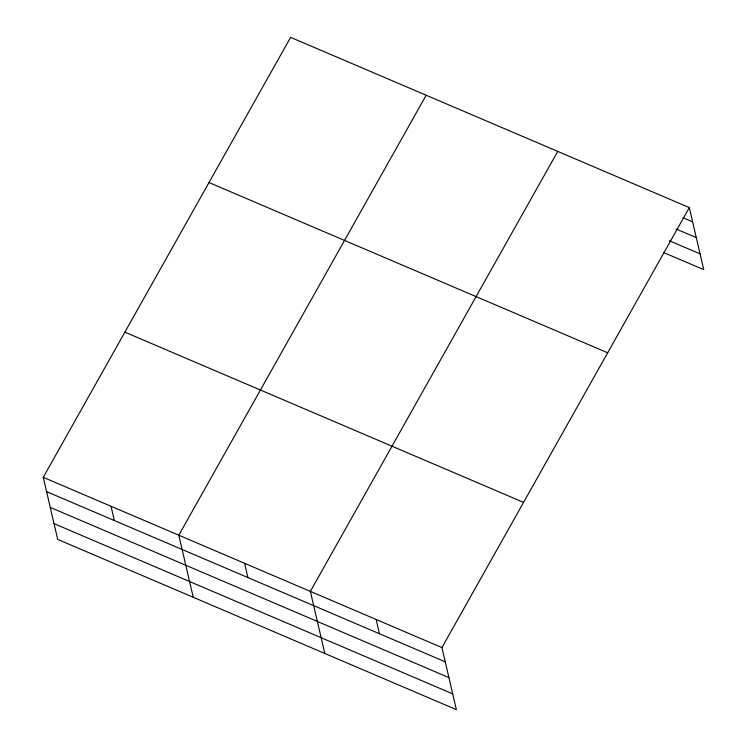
<?xml version="1.0" encoding="UTF-8"?>
<svg xmlns="http://www.w3.org/2000/svg" width="747" height="747" viewBox="0 0 747 747"><rect width="100%" height="100%" fill="white"/><g stroke="black" fill="none" stroke-linecap="round" stroke-linejoin="round"><path stroke-width="1.12" d="M689.304 207.591L441.935 647.574L456.38 709.65L57.696 539.409L43.251 477.333L290.62 37.35L689.304 207.591L703.749 269.667L663.429 252.449M426.173 95.233L178.804 535.216L193.249 597.292M557.738 151.408L310.369 591.4L324.814 653.476M683.075 217.769L692.618 221.84M676.138 229.012L696.297 237.621M669.312 240.739L700.079 253.877M208.992 182.548L607.675 352.789M124.88 332.144L523.563 502.386M43.251 477.333L441.935 647.574M46.566 491.591L445.249 661.833M50.236 507.372L448.928 677.613M54.027 523.628L452.71 693.87M376.152 619.487L379.467 633.736M244.586 563.313L247.901 577.562M111.023 506.279L114.347 520.528"/></g></svg>
